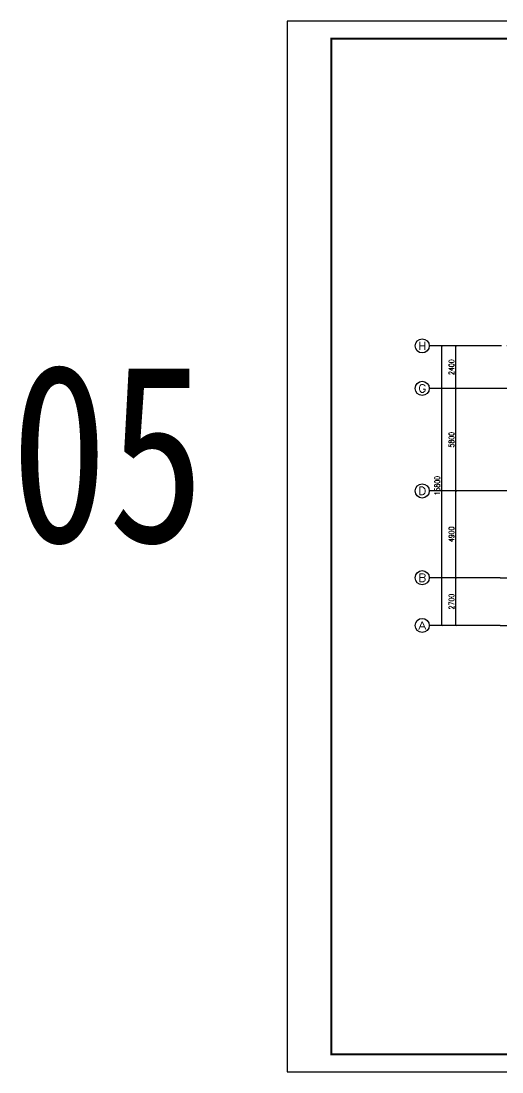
# Model space of a CAD drawing. Extents: x 169490 to 7584583, y -2399407 to 1374371.
# Drawn here: x 578729 to 605930, y 795791 to 855191 of the extents above; entities that cross this region are included whole.
import ezdxf
from ezdxf.enums import TextEntityAlignment as Align

# ---------------------------------------------------------------- set-up
doc = ezdxf.new("R2010")
doc.units = 0
doc.header["$LTSCALE"] = 100
doc.linetypes.add('D3轴线点划线', pattern=[18.5, 12, -3, 0.5, -3])
doc.layers.get('0').update_dxf_attribs({"linetype": 'CONTINUOUS'})
doc.layers.get('DEFPOINTS').update_dxf_attribs({"linetype": 'CONTINUOUS'})
for name, color, linetype in [('AXIS', 3, 'CONTINUOUS'), ('AXIS_TEXT', 4, 'CONTINUOUS'), ('C-AXIS(轴号)', 3, 'CONTINUOUS'), ('C-AXIS-T(字)', 7, 'CONTINUOUS'), ('C-DOTE', 8, 'D3轴线点划线'), ('TEXT', 7, 'CONTINUOUS'), ('图框', 140, 'CONTINUOUS')]:
    doc.layers.add(name, color=color, linetype=linetype)
doc.styles.add('_TCH_AXIS', font='COMPLEX', dxfattribs={"bigfont": 'GBCBIG'})
doc.styles.add('_TCH_DIM_T3', font='SIMPLEX.shx', dxfattribs={"width": 0.705882, "bigfont": 'GBCBIG.shx'})
doc.styles.add('COMPLEX', font='COMPLEX')
doc.styles.add('黑体', font='simhei.ttf', dxfattribs={"width": 0.7})
doc.dimstyles.new('_TCH_ARCH&&100', dxfattribs={"dimtxt": 297.5, "dimasz": 100, "dimexe": 250, "dimexo": 300, "dimgap": 100, "dimtad": 1, "dimdec": 0, "dimzin": 0, "dimdsep": 46, "dimtxsty": '_TCH_DIM_T3', "dimblk": 'ARCHTICK', "dimcen": 0.09, "dimclrt": 7, "dimazin": 2, "dimtfac": 1, "dimtdec": 0, "dimtix": 1, "dimtmove": 2, "dimatfit": 3, "dimfxl": 1, "dimtolj": 1, "dimtzin": 0, "dimarcsym": 0})

# ---------------------------------------------------------------- blocks, each defined once
blk = doc.blocks.new('_ARCHTICK')
at = {"const_width": 0.15}
blk.add_lwpolyline([(-0.5, -0.5), (0.5, 0.5)], dxfattribs=at)
blk = doc.blocks.new('*D3464')
at = {"layer": 'AXIS', "color": 0, "lineweight": -2, "transparency": 16777216}
for p, q in [((605519, 836829), (602269, 836829)), ((602519, 821029), (602519, 836829)), ((605519, 821029), (602269, 821029))]:
    blk.add_line(p, q, dxfattribs=at)
at = {"layer": 'DEFPOINTS', "color": 0, "transparency": 16777216}
for p in [(602519, 836829), (605819, 836829), (605819, 821029)]:
    blk.add_point(p, dxfattribs=at)
at = {"layer": 'AXIS', "color": 0, "lineweight": -2, "transparency": 16777216, "xscale": 100, "yscale": 100, "zscale": 100}
for p, rotation in [((602519, 836829), 90), ((602519, 821029), 270)]:
    blk.add_blockref('_ARCHTICK', p, dxfattribs=dict(at, rotation=rotation))
at = {"layer": 'AXIS', "color": 7, "transparency": 16777216, "insert": (602271, 828929), "char_height": 297.5, "attachment_point": 5, "rotation": 90, "style": '_TCH_DIM_T3'}
blk.add_mtext('\\A1;15800', dxfattribs=at)
blk = doc.blocks.new('*D3465')
at = {"layer": 'AXIS', "color": 0, "lineweight": -2, "transparency": 16777216}
for p, q in [((605519, 836829), (603069, 836829)), ((603319, 834429), (603319, 836829)), ((605519, 834429), (603069, 834429))]:
    blk.add_line(p, q, dxfattribs=at)
at = {"layer": 'DEFPOINTS', "color": 0, "transparency": 16777216}
for p in [(603319, 836829), (605819, 836829), (605819, 834429)]:
    blk.add_point(p, dxfattribs=at)
at = {"layer": 'AXIS', "color": 0, "lineweight": -2, "transparency": 16777216, "xscale": 100, "yscale": 100, "zscale": 100}
for p, rotation in [((603319, 836829), 90), ((603319, 834429), 270)]:
    blk.add_blockref('_ARCHTICK', p, dxfattribs=dict(at, rotation=rotation))
at = {"layer": 'AXIS', "color": 7, "transparency": 16777216, "insert": (603071, 835629), "char_height": 297.5, "attachment_point": 5, "rotation": 90, "style": '_TCH_DIM_T3'}
blk.add_mtext('\\A1;2400', dxfattribs=at)
blk = doc.blocks.new('*D3466')
at = {"layer": 'AXIS', "color": 0, "lineweight": -2, "transparency": 16777216}
for p, q in [((605519, 834429), (603069, 834429)), ((603319, 828629), (603319, 834429)), ((605519, 828629), (603069, 828629))]:
    blk.add_line(p, q, dxfattribs=at)
at = {"layer": 'DEFPOINTS', "color": 0, "transparency": 16777216}
for p in [(603319, 834429), (605819, 834429), (605819, 828629)]:
    blk.add_point(p, dxfattribs=at)
at = {"layer": 'AXIS', "color": 0, "lineweight": -2, "transparency": 16777216, "xscale": 100, "yscale": 100, "zscale": 100}
for p, rotation in [((603319, 834429), 90), ((603319, 828629), 270)]:
    blk.add_blockref('_ARCHTICK', p, dxfattribs=dict(at, rotation=rotation))
at = {"layer": 'AXIS', "color": 7, "transparency": 16777216, "insert": (603071, 831529), "char_height": 297.5, "attachment_point": 5, "rotation": 90, "style": '_TCH_DIM_T3'}
blk.add_mtext('\\A1;5800', dxfattribs=at)
blk = doc.blocks.new('*D3467')
at = {"layer": 'AXIS', "color": 0, "lineweight": -2, "transparency": 16777216}
for p, q in [((605519, 828629), (603069, 828629)), ((603319, 823729), (603319, 828629)), ((605519, 823729), (603069, 823729))]:
    blk.add_line(p, q, dxfattribs=at)
at = {"layer": 'DEFPOINTS', "color": 0, "transparency": 16777216}
for p in [(603319, 828629), (605819, 828629), (605819, 823729)]:
    blk.add_point(p, dxfattribs=at)
at = {"layer": 'AXIS', "color": 0, "lineweight": -2, "transparency": 16777216, "xscale": 100, "yscale": 100, "zscale": 100}
for p, rotation in [((603319, 828629), 90), ((603319, 823729), 270)]:
    blk.add_blockref('_ARCHTICK', p, dxfattribs=dict(at, rotation=rotation))
at = {"layer": 'AXIS', "color": 7, "transparency": 16777216, "insert": (603071, 826179), "char_height": 297.5, "attachment_point": 5, "rotation": 90, "style": '_TCH_DIM_T3'}
blk.add_mtext('\\A1;4900', dxfattribs=at)
blk = doc.blocks.new('*D3468')
at = {"layer": 'AXIS', "color": 0, "lineweight": -2, "transparency": 16777216}
for p, q in [((605519, 823729), (603069, 823729)), ((603319, 821029), (603319, 823729)), ((605519, 821029), (603069, 821029))]:
    blk.add_line(p, q, dxfattribs=at)
at = {"layer": 'DEFPOINTS', "color": 0, "transparency": 16777216}
for p in [(603319, 823729), (605819, 823729), (605819, 821029)]:
    blk.add_point(p, dxfattribs=at)
at = {"layer": 'AXIS', "color": 0, "lineweight": -2, "transparency": 16777216, "xscale": 100, "yscale": 100, "zscale": 100}
for p, rotation in [((603319, 823729), 90), ((603319, 821029), 270)]:
    blk.add_blockref('_ARCHTICK', p, dxfattribs=dict(at, rotation=rotation))
at = {"layer": 'AXIS', "color": 7, "transparency": 16777216, "insert": (603071, 822379), "char_height": 297.5, "attachment_point": 5, "rotation": 90, "style": '_TCH_DIM_T3'}
blk.add_mtext('\\A1;2700', dxfattribs=at)
blk = doc.blocks.new('_AXISO')
blk.add_circle((0, 0), 0.5)
at = {"layer": 'AXIS_TEXT', "style": 'COMPLEX', "width": 1.041667}
blk.add_attdef('A', text='', height=0.56, dxfattribs=at).set_placement((-0.25, -0.28), (0.25, -0.28), align=Align.FIT)

msp = doc.modelspace()

# ---------------------------------------------------------------- linework, layer by layer
at = {"ltscale": 10}
msp.add_lwpolyline([(690882.7, 854191.4), (596277.8, 854191.4), (596277.8, 796791.4), (690882.7, 796791.4)], close=True, dxfattribs=at)
at = {"layer": 'C-AXIS(轴号)'}
for p, q in [((605819.4, 836828.9), (601819.4, 836828.9)), ((605819.4, 834428.9), (601819.4, 834428.9)), ((605819.4, 828628.9), (601819.4, 828628.9)), ((605819.4, 823728.9), (601819.4, 823728.9)), ((605819.4, 821028.9), (601819.4, 821028.9))]:
    msp.add_line(p, q, dxfattribs=at)
at = {"layer": 'C-DOTE'}
for p, q in [((683595.7, 836828.9), (605819.4, 836828.9)), ((641995.7, 834428.9), (605819.4, 834428.9)), ((624995.7, 828628.9), (605819.4, 828628.9)), ((605819.4, 823728.9), (633395.7, 823728.9)), ((605819.4, 821028.9), (683595.7, 821028.9))]:
    msp.add_line(p, q, dxfattribs=at)
at = {"layer": '图框'}
msp.add_lwpolyline([(593777.8, 795791.4), (698877.8, 795791.4), (698877.8, 855191.4), (593777.8, 855191.4)], close=True, dxfattribs=at)
at = {"layer": '图框', "const_width": 100}
msp.add_lwpolyline([(596277.8, 796791.4), (697877.8, 796791.4), (697877.8, 854191.4), (596277.8, 854191.4)], close=True, dxfattribs=at)

# ---------------------------------------------------------------- block references
at = {"layer": 'C-AXIS(轴号)'}
ref = msp.add_blockref('_AXISO', (601419.4, 836828.9), dxfattribs=dict(at, xscale=800, yscale=800, zscale=800))
ref.add_attrib('A', 'H', dxfattribs={"layer": 'C-AXIS-T(字)', "height": 452.5, "style": '_TCH_AXIS', "width": 1.05}).set_placement((601193.1, 836602.6), (601645.7, 836602.6), align=Align.FIT)
ref = msp.add_blockref('_AXISO', (601419.4, 834428.9), dxfattribs=dict(at, xscale=800, yscale=800, zscale=800))
ref.add_attrib('A', 'G', dxfattribs={"layer": 'C-AXIS-T(字)', "height": 452.5, "style": '_TCH_AXIS', "width": 1.166667}).set_placement((601193.1, 834202.6), (601645.7, 834202.6), align=Align.FIT)
ref = msp.add_blockref('_AXISO', (601419.4, 828628.9), dxfattribs=dict(at, xscale=800, yscale=800, zscale=800))
ref.add_attrib('A', 'D', dxfattribs={"layer": 'C-AXIS-T(字)', "height": 452.5, "style": '_TCH_AXIS', "width": 1.235294}).set_placement((601193.1, 828402.6), (601645.7, 828402.6), align=Align.FIT)
ref = msp.add_blockref('_AXISO', (601419.4, 823728.9), dxfattribs=dict(at, xscale=800, yscale=800, zscale=800))
ref.add_attrib('A', 'B', dxfattribs={"layer": 'C-AXIS-T(字)', "height": 452.5, "style": '_TCH_AXIS', "width": 1.235294}).set_placement((601193.1, 823502.6), (601645.7, 823502.6), align=Align.FIT)
ref = msp.add_blockref('_AXISO', (601419.4, 821028.9), dxfattribs=dict(at, xscale=800, yscale=800, zscale=800))
ref.add_attrib('A', 'A', dxfattribs={"layer": 'C-AXIS-T(字)', "height": 452.5, "style": '_TCH_AXIS', "width": 1.166667}).set_placement((601193.1, 820802.6), (601645.7, 820802.6), align=Align.FIT)

# ---------------------------------------------------------------- texts
at = {"layer": 'TEXT', "color": 1, "style": '黑体', "width": 0.8}
msp.add_text('05', height=10094.18, dxfattribs=at).set_placement((578147.1, 825737))

# ---------------------------------------------------------------- dimensions: what is measured, and where the dimension line sits
at = {"layer": 'AXIS'}
for p1, p2, distance, picture, middle in [((605819.4, 821028.9), (605819.4, 836828.9), 3300, '*D3464', (602270.6, 828928.9)), ((605819.4, 834428.9), (605819.4, 836828.9), 2500, '*D3465', (603070.6, 835628.9)), ((605819.4, 828628.9), (605819.4, 834428.9), 2500, '*D3466', (603070.6, 831528.9)), ((605819.4, 823728.9), (605819.4, 828628.9), 2500, '*D3467', (603070.6, 826178.9)), ((605819.4, 821028.9), (605819.4, 823728.9), 2500, '*D3468', (603070.6, 822378.9))]:
    dim = msp.add_aligned_dim(p1=p1, p2=p2, distance=distance, dimstyle='_TCH_ARCH&&100', dxfattribs=at)
    dim.commit()
    dim.dimension.update_dxf_attribs({"geometry": picture, "text_midpoint": middle})

doc.saveas('drawing.dxf')
